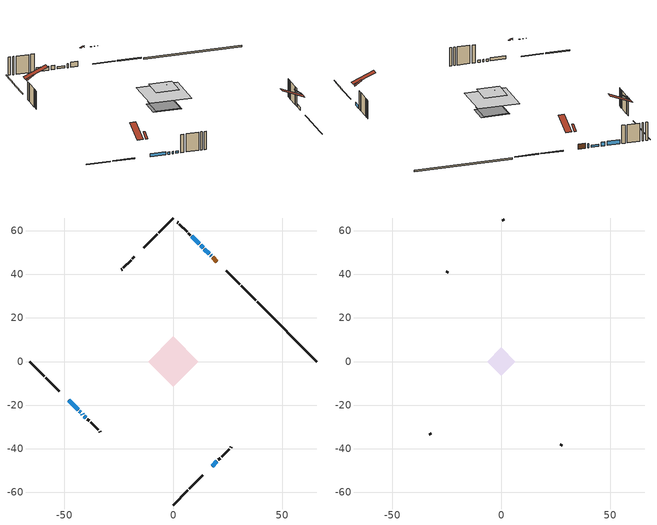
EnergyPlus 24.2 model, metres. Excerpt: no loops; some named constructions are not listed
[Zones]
conditioned space
 floor adiabatic (Floor3 construction): -6.76,0 0,6.76 6.76,0 0,-6.76 z0.61
 floor adiabatic (AdiabaticFloorConstruction): -11.55,0 0,11.55 11.55,0 0,-11.55 z5.49
 floor foundation (Slab1 construction): -6.85,1.09 -1.09,6.85 6.85,-1.09 1.09,-6.85 z0
 wall outside (RimJoist1 construction): 0,-65.96 6.72,-59.23 / -65.96,0 -59.23,-6.72 / 0,65.96 -6.72,59.23 / 37.9,28.06 31.17,34.78 z0.61:0.91
 wall outside (RimJoist2 construction): 7.38,-58.57 13.65,-52.31 / -58.57,-7.38 -52.31,-13.65 / -7.38,58.57 -13.65,52.31 / 30.51,35.44 24.25,41.71 z0.61:0.91
 wall outside (AdiabaticWallConstruction 1): 20.01,45.94 18.06,47.9 z0.61:2.64
 wall outside (AdiabaticWallConstruction): 17.4,48.55 17.15,48.8 z0.61:2.21; 16.5,49.46 14.34,51.61 / -43.1,-22.85 -42.56,-23.39 / -41.91,-24.05 -41.55,-24.41 / -40.89,-25.06 -40.17,-25.79 z0.61:1.53; 13.68,52.27 12.61,53.35 z0.61:2.13; 11.95,54.01 8.5,57.45 z0.61:2.23; 17.88,-48.07 20.04,-45.91 / -48.07,-17.88 -43.76,-22.2 z0.61:1.83
 wall outside (Wall1 construction): 20.7,-45.26 21.55,-44.4 / -39.51,-26.44 -38.66,-27.3 / -17.88,48.07 -18.74,47.22 / 7.84,58.11 6.99,58.97 z0.61:7.93
 wall outside (Wall2 construction): 22.21,-43.75 25.69,-40.26 / -38,-27.95 -34.52,-31.44 / -19.4,46.56 -22.88,43.07 / 6.33,59.62 2.85,63.11 z0.61:7.93
 wall outside (Wall4 construction): 26.35,-39.6 26.68,-39.27 / -33.86,-32.1 -33.53,-32.43 / -23.54,42.42 -23.87,42.09 / 2.19,63.76 1.86,64.09 z0.61:7.93
 wall foundation (FoundationWall1 construction): 65.96,0 38.55,27.4 z0:0.61
 window (WindowConstruction 8): 17.4,48.55 17.15,48.8 z0.61:2.21
 window (WindowConstruction 6): 16.5,49.46 14.34,51.61 z0.61:1.52
 window (WindowConstruction 7): 13.68,52.27 12.61,53.35 z0.61:2.13
 window (WindowConstruction): 11.95,54.01 8.5,57.45 z0.61:2.23
 window (WindowConstruction 1): 17.88,-48.07 20.04,-45.92 z0.61:1.83
 window (WindowConstruction 2): -48.07,-17.88 -43.76,-22.2 z0.61:1.83
 window (WindowConstruction 3): -43.1,-22.85 -42.56,-23.39 z0.61:1.52
 window (WindowConstruction 4): -41.91,-24.05 -41.55,-24.41 z0.61:1.52
 window (WindowConstruction 5): -40.89,-25.06 -40.17,-25.78 z0.61:1.52
 door (Door): 20.01,45.94 18.06,47.9 z0.61:2.64
 ceiling adiabatic (AdiabaticFloorConstruction): 0,-11.55 11.55,0 0,11.55 -11.55,0 z5.49
attic - vented
 floor to conditioned space (Floor1 construction Reversed): -6.47,0 0,6.47 6.47,0 0,-6.47 z7.93
 floor to conditioned space (Floor2 construction Reversed): -2.18,0 0,2.18 2.18,0 0,-2.18 z7.93
 wall outside (Wall5 construction): 27.34,-38.62 27.88,-38.07 / -32.87,-33.08 -32.33,-33.63 / -24.53,41.43 -25.07,40.88 / 1.2,64.75 0.66,65.3 z0.61:7.93
 roof outside (Roof1 construction): 15.99,-49.97,7.93 9.78,-43.75,11.59 8.09,-45.44,11.59 14.31,-51.65,7.93; -49.97,-15.99,7.93 -43.75,-9.78,11.59 -45.44,-8.09,11.59 -51.65,-14.31,7.93; -15.99,49.97,7.93 -9.78,43.75,11.59 -8.09,45.44,11.59 -14.31,51.65,7.93; 21.91,44.05,7.93 15.7,37.84,11.59 17.38,36.15,11.59 23.59,42.37,7.93
 roof outside (Roof2 construction): 17.23,-48.73,7.93 15.29,-46.79,9.75 14.71,-47.37,9.75 16.65,-49.31,7.93; -48.73,-17.23,7.93 -46.79,-15.29,9.75 -47.37,-14.71,9.75 -49.31,-16.65,7.93; -17.23,48.73,7.93 -15.29,46.79,9.75 -14.71,47.37,9.75 -16.65,49.31,7.93; 20.67,45.29,7.93 18.73,43.35,9.75 19.31,42.77,9.75 21.25,44.7,7.93
[Material] Roughness=Rough; Thermal Absorptance=0.9
Name | Thickness {m} | Conductivity {W/m-K} | Density {kg/m3} | Specific Heat {J/kg-K} | Solar Absorptance | Visible Absorptance
ceiling loosefill ins | 0.423333 | 0.0480833 | 16.02 | 1046.75 | 0.7 | 0.7
ceiling stud and cavity | 0.1397 | 0.0849435 | 65.682 | 1177.47 | 0.7 | 0.7
ceiling stud and cavity 1 | 0.1397 | 0.0868972 | 65.682 | 1177.47 | 0.7 | 0.7
gypsum board | 0.0127 | 0.160291 | 801 | 837.4 | 0.6 | 0.6
[Construction]
Floor1 construction: ceiling loosefill ins, ceiling stud and cavity, gypsum board
Floor2 construction: ceiling loosefill ins, ceiling stud and cavity 1, gypsum board
[EnergyManagementSystem:OutputVariable] Type of Data in Variable=Summed; Update Frequency=ZoneTimestep
Name | EMS Variable | EMS Program or Subroutine | Units
loads_htg_tot_peakload_outvar; loads_htg_tot_annual_outvar; Energy Management System Output Variable 1; Energy Management System Output Variable 45 | loads_htg_tot | total_loads_program | J
loads_clg_tot_peakload_outvar; loads_clg_tot_annual_outvar; Energy Management System Output Variable 2; Energy Management System Output Variable 46 | loads_clg_tot | total_loads_program | J
htg_unmet_hours_annual_outvar; Energy Management System Output Variable 3 | htg_unmet_hours | unmet_hours_program | hr
clg_unmet_hours_annual_outvar; Energy Management System Output Variable 4 | clg_unmet_hours | unmet_hours_program | hr
loads_htg_roofs_annual_outvar; Energy Management System Output Variable 5 | loads_htg_roofs | component_loads_program | J
loads_htg_ceilings_annual_outvar; Energy Management System Output Variable 6 | loads_htg_ceilings | component_loads_program | J
loads_htg_walls_annual_outvar; Energy Management System Output Variable 7 | loads_htg_walls | component_loads_program | J
loads_htg_rim_joists_annual_outvar; Energy Management System Output Variable 8 | loads_htg_rim_joists | component_loads_program | J
loads_htg_foundation_walls_annual_outvar; Energy Management System Output Variable 9 | loads_htg_foundation_walls | component_loads_program | J
loads_htg_doors_annual_outvar; Energy Management System Output Variable 10 | loads_htg_doors | component_loads_program | J
loads_htg_windows_conduction_annual_outvar; Energy Management System Output Variable 11 | loads_htg_windows_conduction | component_loads_program | J
loads_htg_windows_solar_annual_outvar; Energy Management System Output Variable 12 | loads_htg_windows_solar | component_loads_program | J
loads_htg_skylights_conduction_annual_outvar; Energy Management System Output Variable 13 | loads_htg_skylights_conduction | component_loads_program | J
loads_htg_skylights_solar_annual_outvar; Energy Management System Output Variable 14 | loads_htg_skylights_solar | component_loads_program | J
loads_htg_floors_annual_outvar; Energy Management System Output Variable 15 | loads_htg_floors | component_loads_program | J
loads_htg_slabs_annual_outvar; Energy Management System Output Variable 16 | loads_htg_slabs | component_loads_program | J
loads_htg_internal_mass_annual_outvar; Energy Management System Output Variable 17 | loads_htg_internal_mass | component_loads_program | J
loads_htg_infil_annual_outvar; Energy Management System Output Variable 18 | loads_htg_infil | component_loads_program | J
loads_htg_natvent_annual_outvar; Energy Management System Output Variable 19 | loads_htg_natvent | component_loads_program | J
loads_htg_mechvent_annual_outvar; Energy Management System Output Variable 20 | loads_htg_mechvent | component_loads_program | J
loads_htg_whf_annual_outvar; Energy Management System Output Variable 21 | loads_htg_whf | component_loads_program | J
loads_htg_ducts_annual_outvar; Energy Management System Output Variable 22 | loads_htg_ducts | component_loads_program | J
loads_htg_intgains_annual_outvar; Energy Management System Output Variable 23 | loads_htg_intgains | component_loads_program | J
loads_htg_lighting_annual_outvar; Energy Management System Output Variable 24 | loads_htg_lighting | component_loads_program | J
loads_clg_roofs_annual_outvar; Energy Management System Output Variable 25 | loads_clg_roofs | component_loads_program | J
loads_clg_ceilings_annual_outvar; Energy Management System Output Variable 26 | loads_clg_ceilings | component_loads_program | J
loads_clg_walls_annual_outvar; Energy Management System Output Variable 27 | loads_clg_walls | component_loads_program | J
loads_clg_rim_joists_annual_outvar; Energy Management System Output Variable 28 | loads_clg_rim_joists | component_loads_program | J
loads_clg_foundation_walls_annual_outvar; Energy Management System Output Variable 29 | loads_clg_foundation_walls | component_loads_program | J
loads_clg_doors_annual_outvar; Energy Management System Output Variable 30 | loads_clg_doors | component_loads_program | J
loads_clg_windows_conduction_annual_outvar; Energy Management System Output Variable 31 | loads_clg_windows_conduction | component_loads_program | J
loads_clg_windows_solar_annual_outvar; Energy Management System Output Variable 32 | loads_clg_windows_solar | component_loads_program | J
loads_clg_skylights_conduction_annual_outvar; Energy Management System Output Variable 33 | loads_clg_skylights_conduction | component_loads_program | J
loads_clg_skylights_solar_annual_outvar; Energy Management System Output Variable 34 | loads_clg_skylights_solar | component_loads_program | J
loads_clg_floors_annual_outvar; Energy Management System Output Variable 35 | loads_clg_floors | component_loads_program | J
loads_clg_slabs_annual_outvar; Energy Management System Output Variable 36 | loads_clg_slabs | component_loads_program | J
loads_clg_internal_mass_annual_outvar; Energy Management System Output Variable 37 | loads_clg_internal_mass | component_loads_program | J
loads_clg_infil_annual_outvar; Energy Management System Output Variable 38 | loads_clg_infil | component_loads_program | J
loads_clg_natvent_annual_outvar; Energy Management System Output Variable 39 | loads_clg_natvent | component_loads_program | J
loads_clg_mechvent_annual_outvar; Energy Management System Output Variable 40 | loads_clg_mechvent | component_loads_program | J
loads_clg_whf_annual_outvar; Energy Management System Output Variable 41 | loads_clg_whf | component_loads_program | J
loads_clg_ducts_annual_outvar; Energy Management System Output Variable 42 | loads_clg_ducts | component_loads_program | J
loads_clg_intgains_annual_outvar; Energy Management System Output Variable 43 | loads_clg_intgains | component_loads_program | J
loads_clg_lighting_annual_outvar; Energy Management System Output Variable 44 | loads_clg_lighting | component_loads_program | J
[Schedule:Day:Interval]
interior lighting schedule day: No, 01:00, 0.108182, 04:00, 0.0901515, 05:00, 0.0991667, 06:00, 0.162273, 07:00, 0.270455, 08:00, 0.342576, 10:00, 0.369621, 11:00, 0.351591, 12:00, 0.333561, 13:00, 0.324545, 14:00, 0.31553, 15:00, 0.333561, 16:00, 0.369621, 17:00, 0.450758, 18:00, 0.585985, 19:00, 0.775303, 20:00, 0.955606, 21:00, 0.991667, 22:00, 0.712197, 23:00, 0.360606, 24:00, 0.162273
interior lighting schedule day 1: No, 01:00, 0.100909, 04:00, 0.0840909, 05:00, 0.0925, 06:00, 0.151364, 07:00, 0.252273, 08:00, 0.319545, 10:00, 0.344773, 11:00, 0.327955, 12:00, 0.311136, 13:00, 0.302727, 14:00, 0.294318, 15:00, 0.311136, 16:00, 0.344773, 17:00, 0.420455, 18:00, 0.546591, 19:00, 0.723182, 20:00, 0.891364, 21:00, 0.925, 22:00, 0.664318, 23:00, 0.336364, 24:00, 0.151364
interior lighting schedule day 2: No, 01:00, 0.0927273, 04:00, 0.0772727, 05:00, 0.085, 06:00, 0.139091, 07:00, 0.231818, 08:00, 0.293636, 10:00, 0.316818, 11:00, 0.301364, 12:00, 0.285909, 13:00, 0.278182, 14:00, 0.270455, 15:00, 0.285909, 16:00, 0.316818, 17:00, 0.386364, 18:00, 0.502273, 19:00, 0.664545, 20:00, 0.819091, 21:00, 0.85, 22:00, 0.610455, 23:00, 0.309091, 24:00, 0.139091
interior lighting schedule day 3: No, 01:00, 0.0845455, 04:00, 0.0704545, 05:00, 0.0775, 06:00, 0.126818, 07:00, 0.211364, 08:00, 0.267727, 10:00, 0.288864, 11:00, 0.274773, 12:00, 0.260682, 13:00, 0.253636, 14:00, 0.246591, 15:00, 0.260682, 16:00, 0.288864, 17:00, 0.352273, 18:00, 0.457955, 19:00, 0.605909, 20:00, 0.746818, 21:00, 0.775, 22:00, 0.556591, 23:00, 0.281818, 24:00, 0.126818
interior lighting schedule day 4: No, 01:00, 0.0763636, 04:00, 0.0636364, 05:00, 0.07, 06:00, 0.114545, 07:00, 0.190909, 08:00, 0.241818, 10:00, 0.260909, 11:00, 0.248182, 12:00, 0.235455, 13:00, 0.229091, 14:00, 0.222727, 15:00, 0.235455, 16:00, 0.260909, 17:00, 0.318182, 18:00, 0.413636, 19:00, 0.547273, 20:00, 0.674545, 21:00, 0.7, 22:00, 0.502727, 23:00, 0.254545, 24:00, 0.114545
interior lighting schedule day 5: No, 01:00, 0.0727273, 04:00, 0.0606061, 05:00, 0.0666667, 06:00, 0.109091, 07:00, 0.181818, 08:00, 0.230303, 10:00, 0.248485, 11:00, 0.236364, 12:00, 0.224242, 13:00, 0.218182, 14:00, 0.212121, 15:00, 0.224242, 16:00, 0.248485, 17:00, 0.30303, 18:00, 0.393939, 19:00, 0.521212, 20:00, 0.642424, 21:00, 0.666667, 22:00, 0.478788, 23:00, 0.242424, 24:00, 0.109091
interior lighting schedule day 6: No, 01:00, 0.0745455, 04:00, 0.0621212, 05:00, 0.0683333, 06:00, 0.111818, 07:00, 0.186364, 08:00, 0.236061, 10:00, 0.254697, 11:00, 0.242273, 12:00, 0.229848, 13:00, 0.223636, 14:00, 0.217424, 15:00, 0.229848, 16:00, 0.254697, 17:00, 0.310606, 18:00, 0.403788, 19:00, 0.534242, 20:00, 0.658485, 21:00, 0.683333, 22:00, 0.490758, 23:00, 0.248485, 24:00, 0.111818
interior lighting schedule day 7: No, 01:00, 0.08, 04:00, 0.0666667, 05:00, 0.0733333, 06:00, 0.12, 07:00, 0.2, 08:00, 0.253333, 10:00, 0.273333, 11:00, 0.26, 12:00, 0.246667, 13:00, 0.24, 14:00, 0.233333, 15:00, 0.246667, 16:00, 0.273333, 17:00, 0.333333, 18:00, 0.433333, 19:00, 0.573333, 20:00, 0.706667, 21:00, 0.733333, 22:00, 0.526667, 23:00, 0.266667, 24:00, 0.12
interior lighting schedule day 8: No, 01:00, 0.0890909, 04:00, 0.0742424, 05:00, 0.0816667, 06:00, 0.133636, 07:00, 0.222727, 08:00, 0.282121, 10:00, 0.304394, 11:00, 0.289545, 12:00, 0.274697, 13:00, 0.267273, 14:00, 0.259848, 15:00, 0.274697, 16:00, 0.304394, 17:00, 0.371212, 18:00, 0.482576, 19:00, 0.638485, 20:00, 0.78697, 21:00, 0.816667, 22:00, 0.586515, 23:00, 0.29697, 24:00, 0.133636
interior lighting schedule day 9: No, 01:00, 0.0972727, 04:00, 0.0810606, 05:00, 0.0891667, 06:00, 0.145909, 07:00, 0.243182, 08:00, 0.30803, 10:00, 0.332348, 11:00, 0.316136, 12:00, 0.299924, 13:00, 0.291818, 14:00, 0.283712, 15:00, 0.299924, 16:00, 0.332348, 17:00, 0.405303, 18:00, 0.526894, 19:00, 0.697121, 20:00, 0.859242, 21:00, 0.891667, 22:00, 0.640379, 23:00, 0.324242, 24:00, 0.145909
interior lighting schedule day 10: No, 01:00, 0.105455, 04:00, 0.0878788, 05:00, 0.0966667, 06:00, 0.158182, 07:00, 0.263636, 08:00, 0.333939, 10:00, 0.360303, 11:00, 0.342727, 12:00, 0.325152, 13:00, 0.316364, 14:00, 0.307576, 15:00, 0.325152, 16:00, 0.360303, 17:00, 0.439394, 18:00, 0.571212, 19:00, 0.755758, 20:00, 0.931515, 21:00, 0.966667, 22:00, 0.694242, 23:00, 0.351515, 24:00, 0.158182
interior lighting schedule day 11: No, 01:00, 0.109091, 04:00, 0.0909091, 05:00, 0.1, 06:00, 0.163636, 07:00, 0.272727, 08:00, 0.345455, 10:00, 0.372727, 11:00, 0.354545, 12:00, 0.336364, 13:00, 0.327273, 14:00, 0.318182, 15:00, 0.336364, 16:00, 0.372727, 17:00, 0.454545, 18:00, 0.590909, 19:00, 0.781818, 20:00, 0.963636, 21:00, 1, 22:00, 0.718182, 23:00, 0.363636, 24:00, 0.163636
interior lighting schedule default day; occupants schedule default day; clothes dryer schedule default day; cooking range schedule default day; mech vent bath fan 0 schedule default day; mech vent bath fan 1 schedule default day; mech vent bath fan 2 schedule default day; mech vent range fan 0 schedule default day; misc plug loads schedule default day; general water use schedule default day; clothes dryer exhaust 0 schedule default day; cooling season schedule day; cooling season schedule day 2; cooling season schedule default day; exterior lighting schedule default day; natural vent schedule default day: No, 24:00, 0
occupants schedule day: No, 05:00, 0.426829, 06:00, 0.719512, 07:00, 1, 08:00, 0.670732, 09:00, 0.329268, 14:00, 0.170732, 15:00, 0.231707, 16:00, 0.329268, 17:00, 0.5, 18:00, 0.670732, 19:00, 0.829268, 21:00, 1, 22:00, 0.853659, 23:00, 0.646341, 24:00, 0.426829
clothes dryer schedule day; clothes dryer exhaust 0 schedule day: No, 01:00, 0.123457, 02:00, 0.0740741, 03:00, 0.0493827, 04:00, 0.0246914, 05:00, 0.0493827, 06:00, 0.0740741, 07:00, 0.197531, 08:00, 0.395062, 09:00, 0.592593, 10:00, 0.839506, 11:00, 0.962963, 12:00, 1, 13:00, 0.91358, 14:00, 0.82716, 15:00, 0.716049, 16:00, 0.753086, 17:00, 0.679012, 18:00, 0.666667, 20:00, 0.62963, 21:00, 0.641975, 22:00, 0.666667, 23:00, 0.54321, 24:00, 0.296296
cooking range schedule day: No, 05:00, 0.0597015, 06:00, 0.11194, 07:00, 0.171642, 08:00, 0.291045, 11:00, 0.343284, 12:00, 0.402985, 13:00, 0.462687, 14:00, 0.343284, 15:00, 0.291045, 16:00, 0.402985, 17:00, 0.567164, 18:00, 1, 19:00, 0.850746, 20:00, 0.432836, 21:00, 0.291045, 22:00, 0.231343, 23:00, 0.171642, 24:00, 0.11194
mech vent bath fan 0 schedule day: No, 07:00, 0, 15:00, 1, 24:00, 0
mech vent bath fan 1 schedule day; mech vent bath fan 2 schedule day: No, 07:00, 0, 08:00, 1, 09:00, 0.2, 24:00, 0
mech vent range fan 0 schedule day: No, 18:00, 0, 19:00, 1, 20:00, 0.2, 24:00, 0
misc plug loads schedule day: No, 06:00, 0.705882, 07:00, 0.745098, 08:00, 0.803922, 15:00, 0.823529, 16:00, 0.862745, 17:00, 0.921569, 18:00, 0.980392, 19:00, 1, 20:00, 0.980392, 21:00, 0.941176, 22:00, 0.862745, 23:00, 0.784314, 24:00, 0.72549
general water use schedule day: No, 01:00, 0.315068, 03:00, 0.287671, 04:00, 0.342466, 05:00, 0.369863, 06:00, 0.520548, 07:00, 0.60274, 08:00, 0.534247, 10:00, 0.506849, 11:00, 0.465753, 14:00, 0.479452, 15:00, 0.534247, 16:00, 0.589041, 17:00, 0.69863, 18:00, 0.876712, 19:00, 0.890411, 20:00, 0.986301, 21:00, 1, 22:00, 0.863014, 23:00, 0.616438, 24:00, 0.465753
cooling season schedule day 1: No, 24:00, 1
exterior lighting schedule day: No, 01:00, 0.566667, 03:00, 0.524167, 05:00, 0.495833, 06:00, 0.5525, 07:00, 0.623333, 08:00, 0.580833, 09:00, 0.439167, 10:00, 0.354167, 12:00, 0.34, 13:00, 0.354167, 14:00, 0.396667, 15:00, 0.425, 16:00, 0.495833, 17:00, 0.623333, 18:00, 0.793333, 19:00, 0.906667, 20:00, 0.963333, 21:00, 0.991667, 22:00, 0.920833, 23:00, 0.793333, 24:00, 0.665833
exterior lighting schedule day 1: No, 01:00, 0.528571, 03:00, 0.488929, 05:00, 0.4625, 06:00, 0.515357, 07:00, 0.581429, 08:00, 0.541786, 09:00, 0.409643, 10:00, 0.330357, 12:00, 0.317143, 13:00, 0.330357, 14:00, 0.37, 15:00, 0.396429, 16:00, 0.4625, 17:00, 0.581429, 18:00, 0.74, 19:00, 0.845714, 20:00, 0.898571, 21:00, 0.925, 22:00, 0.858929, 23:00, 0.74, 24:00, 0.621071
exterior lighting schedule day 10: No, 01:00, 0.552381, 03:00, 0.510952, 05:00, 0.483333, 06:00, 0.538571, 07:00, 0.607619, 08:00, 0.56619, 09:00, 0.428095, 10:00, 0.345238, 12:00, 0.331429, 13:00, 0.345238, 14:00, 0.386667, 15:00, 0.414286, 16:00, 0.483333, 17:00, 0.607619, 18:00, 0.773333, 19:00, 0.88381, 20:00, 0.939048, 21:00, 0.966667, 22:00, 0.897619, 23:00, 0.773333, 24:00, 0.649048
exterior lighting schedule day 11: No, 01:00, 0.571429, 03:00, 0.528571, 05:00, 0.5, 06:00, 0.557143, 07:00, 0.628571, 08:00, 0.585714, 09:00, 0.442857, 10:00, 0.357143, 12:00, 0.342857, 13:00, 0.357143, 14:00, 0.4, 15:00, 0.428571, 16:00, 0.5, 17:00, 0.628571, 18:00, 0.8, 19:00, 0.914286, 20:00, 0.971429, 21:00, 1, 22:00, 0.928571, 23:00, 0.8, 24:00, 0.671429
exterior lighting schedule day 2: No, 01:00, 0.485714, 03:00, 0.449286, 05:00, 0.425, 06:00, 0.473571, 07:00, 0.534286, 08:00, 0.497857, 09:00, 0.376429, 10:00, 0.303571, 12:00, 0.291429, 13:00, 0.303571, 14:00, 0.34, 15:00, 0.364286, 16:00, 0.425, 17:00, 0.534286, 18:00, 0.68, 19:00, 0.777143, 20:00, 0.825714, 21:00, 0.85, 22:00, 0.789286, 23:00, 0.68, 24:00, 0.570714
exterior lighting schedule day 3: No, 01:00, 0.442857, 03:00, 0.409643, 05:00, 0.3875, 06:00, 0.431786, 07:00, 0.487143, 08:00, 0.453929, 09:00, 0.343214, 10:00, 0.276786, 12:00, 0.265714, 13:00, 0.276786, 14:00, 0.31, 15:00, 0.332143, 16:00, 0.3875, 17:00, 0.487143, 18:00, 0.62, 19:00, 0.708571, 20:00, 0.752857, 21:00, 0.775, 22:00, 0.719643, 23:00, 0.62, 24:00, 0.520357
exterior lighting schedule day 4: No, 01:00, 0.4, 03:00, 0.37, 05:00, 0.35, 06:00, 0.39, 07:00, 0.44, 08:00, 0.41, 09:00, 0.31, 10:00, 0.25, 12:00, 0.24, 13:00, 0.25, 14:00, 0.28, 15:00, 0.3, 16:00, 0.35, 17:00, 0.44, 18:00, 0.56, 19:00, 0.64, 20:00, 0.68, 21:00, 0.7, 22:00, 0.65, 23:00, 0.56, 24:00, 0.47
exterior lighting schedule day 5: No, 01:00, 0.380952, 03:00, 0.352381, 05:00, 0.333333, 06:00, 0.371429, 07:00, 0.419048, 08:00, 0.390476, 09:00, 0.295238, 10:00, 0.238095, 12:00, 0.228571, 13:00, 0.238095, 14:00, 0.266667, 15:00, 0.285714, 16:00, 0.333333, 17:00, 0.419048, 18:00, 0.533333, 19:00, 0.609524, 20:00, 0.647619, 21:00, 0.666667, 22:00, 0.619048, 23:00, 0.533333, 24:00, 0.447619
exterior lighting schedule day 6: No, 01:00, 0.390476, 03:00, 0.36119, 05:00, 0.341667, 06:00, 0.380714, 07:00, 0.429524, 08:00, 0.400238, 09:00, 0.302619, 10:00, 0.244048, 12:00, 0.234286, 13:00, 0.244048, 14:00, 0.273333, 15:00, 0.292857, 16:00, 0.341667, 17:00, 0.429524, 18:00, 0.546667, 19:00, 0.624762, 20:00, 0.66381, 21:00, 0.683333, 22:00, 0.634524, 23:00, 0.546667, 24:00, 0.45881
exterior lighting schedule day 7: No, 01:00, 0.419048, 03:00, 0.387619, 05:00, 0.366667, 06:00, 0.408571, 07:00, 0.460952, 08:00, 0.429524, 09:00, 0.324762, 10:00, 0.261905, 12:00, 0.251429, 13:00, 0.261905, 14:00, 0.293333, 15:00, 0.314286, 16:00, 0.366667, 17:00, 0.460952, 18:00, 0.586667, 19:00, 0.670476, 20:00, 0.712381, 21:00, 0.733333, 22:00, 0.680952, 23:00, 0.586667, 24:00, 0.492381
exterior lighting schedule day 8: No, 01:00, 0.466667, 03:00, 0.431667, 05:00, 0.408333, 06:00, 0.455, 07:00, 0.513333, 08:00, 0.478333, 09:00, 0.361667, 10:00, 0.291667, 12:00, 0.28, 13:00, 0.291667, 14:00, 0.326667, 15:00, 0.35, 16:00, 0.408333, 17:00, 0.513333, 18:00, 0.653333, 19:00, 0.746667, 20:00, 0.793333, 21:00, 0.816667, 22:00, 0.758333, 23:00, 0.653333, 24:00, 0.548333
exterior lighting schedule day 9: No, 01:00, 0.509524, 03:00, 0.47131, 05:00, 0.445833, 06:00, 0.496786, 07:00, 0.560476, 08:00, 0.522262, 09:00, 0.394881, 10:00, 0.318452, 12:00, 0.305714, 13:00, 0.318452, 14:00, 0.356667, 15:00, 0.382143, 16:00, 0.445833, 17:00, 0.560476, 18:00, 0.713333, 19:00, 0.815238, 20:00, 0.86619, 21:00, 0.891667, 22:00, 0.827976, 23:00, 0.713333, 24:00, 0.59869
[Schedule:Week:Daily]
clothes dryer exhaust 0 schedule Week Rule - Jan1-Dec31: clothes dryer exhaust 0 schedule day, clothes dryer exhaust 0 schedule day, clothes dryer exhaust 0 schedule day, clothes dryer exhaust 0 schedule day, clothes dryer exhaust 0 schedule day, clothes dryer exhaust 0 schedule day, clothes dryer exhaust 0 schedule day, clothes dryer exhaust 0 schedule default day, clothes dryer exhaust 0 schedule default day, clothes dryer exhaust 0 schedule default day, clothes dryer exhaust 0 schedule default day, clothes dryer exhaust 0 schedule default day
cooling season schedule Week Rule - Jan1-May26: cooling season schedule day, cooling season schedule day, cooling season schedule day, cooling season schedule day, cooling season schedule day, cooling season schedule day, cooling season schedule day, cooling season schedule default day, cooling season schedule default day, cooling season schedule default day, cooling season schedule default day, cooling season schedule default day
cooling season schedule Week Rule - May27-Jun2: cooling season schedule day, cooling season schedule day, cooling season schedule day, cooling season schedule day, cooling season schedule day, cooling season schedule day 1, cooling season schedule day 1, cooling season schedule default day, cooling season schedule default day, cooling season schedule default day, cooling season schedule default day, cooling season schedule default day
cooling season schedule Week Rule - Jun3-Aug25: cooling season schedule day 1, cooling season schedule day 1, cooling season schedule day 1, cooling season schedule day 1, cooling season schedule day 1, cooling season schedule day 1, cooling season schedule day 1, cooling season schedule default day, cooling season schedule default day, cooling season schedule default day, cooling season schedule default day, cooling season schedule default day
cooling season schedule Week Rule - Aug26-Sep1: cooling season schedule day 1, cooling season schedule day 1, cooling season schedule day 1, cooling season schedule day 1, cooling season schedule day 1, cooling season schedule day 1, cooling season schedule day 2, cooling season schedule default day, cooling season schedule default day, cooling season schedule default day, cooling season schedule default day, cooling season schedule default day
cooling season schedule Week Rule - Sep2-Dec31: cooling season schedule day 2, cooling season schedule day 2, cooling season schedule day 2, cooling season schedule day 2, cooling season schedule day 2, cooling season schedule day 2, cooling season schedule day 2, cooling season schedule default day, cooling season schedule default day, cooling season schedule default day, cooling season schedule default day, cooling season schedule default day
exterior lighting schedule Week Rule - Nov4-Nov24: exterior lighting schedule day 10, exterior lighting schedule day 10, exterior lighting schedule day 10, exterior lighting schedule day 10, exterior lighting schedule day 10, exterior lighting schedule day 10, exterior lighting schedule day 10, exterior lighting schedule default day, exterior lighting schedule default day, exterior lighting schedule default day, exterior lighting schedule default day, exterior lighting schedule default day
exterior lighting schedule Week Rule - Nov25-Dec1: exterior lighting schedule day 10, exterior lighting schedule day 10, exterior lighting schedule day 10, exterior lighting schedule day 10, exterior lighting schedule day 10, exterior lighting schedule day 10, exterior lighting schedule day 11, exterior lighting schedule default day, exterior lighting schedule default day, exterior lighting schedule default day, exterior lighting schedule default day, exterior lighting schedule default day
exterior lighting schedule Week Rule - Dec2-Dec31: exterior lighting schedule day 11, exterior lighting schedule day 11, exterior lighting schedule day 11, exterior lighting schedule day 11, exterior lighting schedule day 11, exterior lighting schedule day 11, exterior lighting schedule day 11, exterior lighting schedule default day, exterior lighting schedule default day, exterior lighting schedule default day, exterior lighting schedule default day, exterior lighting schedule default day
natural vent schedule Week Rule - Jan1-Dec31: natural vent schedule default day, natural vent schedule default day, natural vent schedule default day, natural vent schedule default day, natural vent schedule default day, natural vent schedule default day, natural vent schedule default day, natural vent schedule default day, natural vent schedule default day, natural vent schedule default day, natural vent schedule default day, natural vent schedule default day
[Schedule:Year]
clothes dryer exhaust 0 schedule: clothes dryer exhaust 0 schedule Week Rule - Jan1-Dec31, 1, 1, 12, 31
cooling season schedule: cooling season schedule Week Rule - Jan1-May26, 1, 1, 5, 26, cooling season schedule Week Rule - May27-Jun2, 5, 27, 6, 2, cooling season schedule Week Rule - Jun3-Aug25, 6, 3, 8, 25, cooling season schedule Week Rule - Aug26-Sep1, 8, 26, 9, 1, cooling season schedule Week Rule - Sep2-Dec31, 9, 2, 12, 31
natural vent schedule: natural vent schedule Week Rule - Jan1-Dec31, 1, 1, 12, 31
